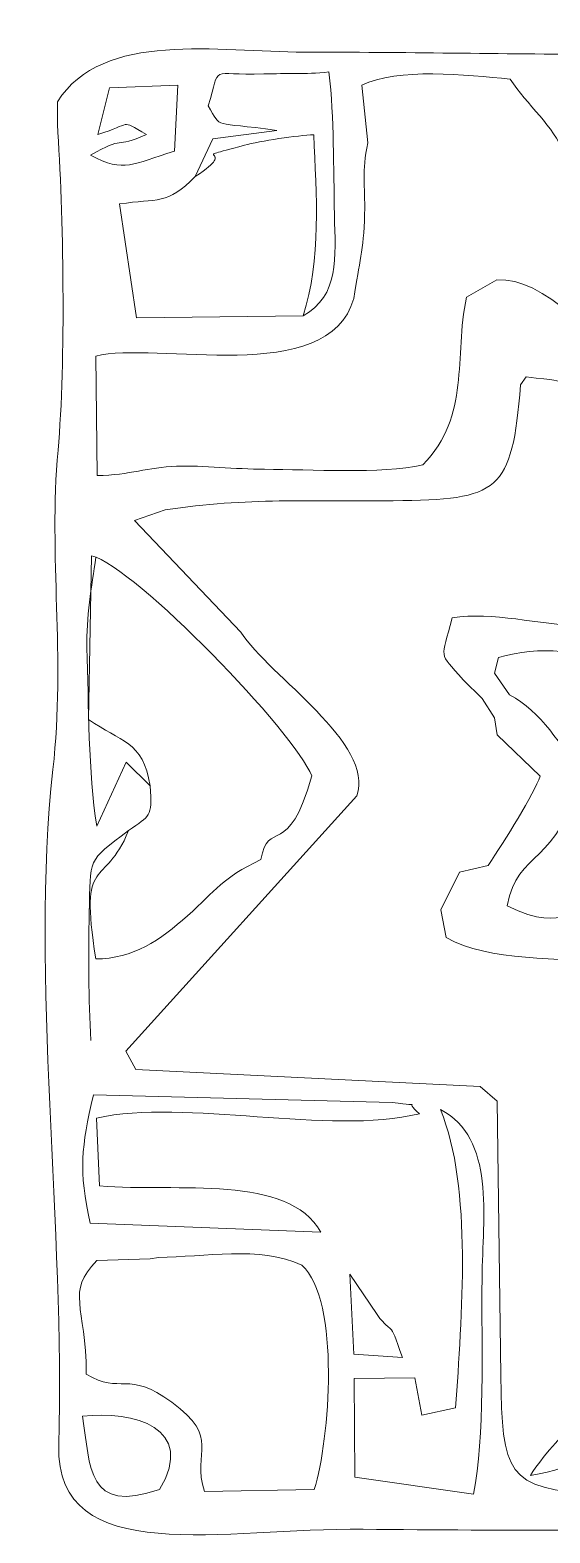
# Model space of a CAD drawing. Header units: millimetres. Extents: x -454 to -170, y -263 to 30.
# Drawn here: x -224.4 to -205.8, y -23.5 to 30.3 of the extents above; entities that cross this region are included whole.
import ezdxf

# ---------------------------------------------------------------- set-up
doc = ezdxf.new("R2010")
doc.units = ezdxf.units.MM
doc.header["$MEASUREMENT"] = 0
doc.layers.add('layer 1', color=7, linetype='Continuous')

msp = doc.modelspace()

# ---------------------------------------------------------------- linework, layer by layer
at = {"layer": 'layer 1', "color": 250, "lineweight": 9}
for points, knots in [([(-181.1096, 28.1501), (-181.1096, 28.1501), (-180.1604, 28.3979), (-180.1604, 28.3979), (-180.1604, 28.3979), (-180.1604, 28.3979), (-180.4014, 27.2153), (-180.4014, 27.2153), (-180.4014, 27.2153), (-179.3274, 27.1638), (-178.4358, 26.8066), (-178.0154, 27.7145), (-178.0154, 27.7145), (-178.0154, 27.7145), (-177.9142, 27.5466), (-177.9142, 27.5466), (-177.9142, 27.5466), (-174.8712, 28.0384), (-177.021, 27.4036), (-174.682, 28.4106), (-174.682, 28.4106), (-174.2771, 28.5849), (-174.3782, 27.994), (-174.1368, 28.6043), (-174.1368, 28.6043), (-174.0905, 28.7213), (-173.9443, 28.6535), (-173.8513, 28.6882), (-173.8513, 28.6882), (-176.273, 28.7344), (-179.3575, 28.2624), (-181.4585, 29.2907), (-181.4585, 29.2907), (-181.4585, 29.2907), (-181.8473, 29.2494), (-181.8473, 29.2494), (-181.8473, 29.2494), (-188.9149, 28.9425), (-196.826, 29.373), (-204.011, 29.3934), (-204.011, 29.3934), (-207.5288, 29.4033), (-211.0496, 29.4714), (-214.5676, 29.4738), (-214.5676, 29.4738), (-217.6512, 29.4758), (-221.7754, 30.2613), (-223.3938, 27.6979), (-223.3938, 27.6979), (-223.3938, 27.6979), (-223.3982, 26.8974), (-223.3982, 26.8974), (-223.3982, 26.8974), (-223.1742, 23.7777), (-223.0917, 18.3442), (-223.3732, 15.2393), (-223.3732, 15.2393), (-223.7187, 11.4288), (-223.1027, 7.8825), (-223.5557, 3.8194), (-223.5557, 3.8194), (-224.3736, -3.5151), (-223.1106, -12.7215), (-223.3503, -20.3469), (-223.3503, -20.3469), (-223.4564, -24.8038), (-217.4004, -23.2945), (-212.4675, -23.3521), (-212.4675, -23.3521), (-207.3078, -23.4124), (-202.1431, -23.3629), (-196.9836, -23.463), (-196.9836, -23.463), (-196.9836, -23.463), (-171.0268, -23.3628), (-171.0268, -23.3628), (-171.0268, -23.3628), (-171.0268, -23.3628), (-170.8154, -22.679), (-170.8154, -22.679), (-170.8154, -22.679), (-170.8154, -22.679), (-171.3505, -7.9235), (-171.3505, -7.9235), (-171.3505, -7.9235), (-171.3505, -7.9235), (-171.4393, -12.8993), (-171.4393, -12.8993), (-171.4393, -12.8993), (-173.2334, -13.0593), (-172.5813, -12.2957), (-174.3313, -13.2261), (-174.3313, -13.2261), (-173.1581, -14.3079), (-173.422, -14.1175), (-171.5885, -13.9865), (-171.5885, -13.9865), (-171.5885, -13.9865), (-171.583, -18.1967), (-171.583, -18.1967), (-171.583, -18.1967), (-171.583, -18.1967), (-174.3864, -18.9538), (-174.3864, -18.9538), (-174.3864, -18.9538), (-176.0865, -19.3044), (-175.7136, -20.6463), (-175.8963, -22.0969), (-175.8963, -22.0969), (-175.8963, -22.0969), (-180.1594, -22.137), (-180.1594, -22.137), (-180.1594, -22.137), (-180.1594, -22.137), (-180.5119, -17.4662), (-180.5119, -17.4662), (-180.5119, -17.4662), (-180.5328, -18.5125), (-180.0473, -18.4877), (-179.2149, -18.7846), (-179.2149, -18.7846), (-179.2411, -17.5828), (-180.0777, -17.9429), (-180.0526, -15.4425)], [0, 0, 0, 0, 0.03125, 0.03125, 0.03125, 0.03125, 0.0625, 0.0625, 0.0625, 0.0625, 0.09375, 0.09375, 0.09375, 0.09375, 0.125, 0.125, 0.125, 0.125, 0.15625, 0.15625, 0.15625, 0.15625, 0.1875, 0.1875, 0.1875, 0.1875, 0.21875, 0.21875, 0.21875, 0.21875, 0.25, 0.25, 0.25, 0.25, 0.28125, 0.28125, 0.28125, 0.28125, 0.3125, 0.3125, 0.3125, 0.3125, 0.34375, 0.34375, 0.34375, 0.34375, 0.375, 0.375, 0.375, 0.375, 0.40625, 0.40625, 0.40625, 0.40625, 0.4375, 0.4375, 0.4375, 0.4375, 0.46875, 0.46875, 0.46875, 0.46875, 0.5, 0.5, 0.5, 0.5, 0.53125, 0.53125, 0.53125, 0.53125, 0.5625, 0.5625, 0.5625, 0.5625, 0.59375, 0.59375, 0.59375, 0.59375, 0.625, 0.625, 0.625, 0.625, 0.65625, 0.65625, 0.65625, 0.65625, 0.6875, 0.6875, 0.6875, 0.6875, 0.71875, 0.71875, 0.71875, 0.71875, 0.75, 0.75, 0.75, 0.75, 0.78125, 0.78125, 0.78125, 0.78125, 0.8125, 0.8125, 0.8125, 0.8125, 0.84375, 0.84375, 0.84375, 0.84375, 0.875, 0.875, 0.875, 0.875, 0.90625, 0.90625, 0.90625, 0.90625, 0.9375, 0.9375, 0.9375, 0.9375, 1, 1, 1, 1]), ([(-218.4648, 25.0184), (-216.7596, 26.1467), (-218.9705, 25.54), (-216.7107, 26.1428), (-216.7107, 26.1428), (-216.1615, 26.2893), (-214.7868, 26.5043), (-214.2319, 26.514), (-214.2319, 26.514), (-214.1339, 24.3761), (-213.9571, 22.0436), (-214.6142, 20.0418), (-214.6142, 20.0418), (-213.3073, 20.7662), (-213.4581, 22.1223), (-213.4902, 23.6575), (-213.4902, 23.6575), (-213.5263, 25.3765), (-213.4972, 27.0547), (-213.6851, 28.7621), (-213.6851, 28.7621), (-214.5929, 28.6737), (-215.1672, 28.7194), (-216.0174, 28.6918), (-216.0174, 28.6918), (-218.0121, 28.627), (-217.5453, 29.0816), (-218.0025, 27.5513), (-218.0025, 27.5513), (-217.4908, 26.6917), (-217.8956, 27.0111), (-215.5528, 26.6724), (-215.5528, 26.6724), (-215.5528, 26.6724), (-217.8419, 26.3742), (-217.8419, 26.3742), (-217.8419, 26.3742), (-217.8419, 26.3742), (-218.4648, 25.0184), (-218.4648, 25.0184)], [0, 0, 0, 0, 0.0909091, 0.0909091, 0.0909091, 0.0909091, 0.1818182, 0.1818182, 0.1818182, 0.1818182, 0.2727273, 0.2727273, 0.2727273, 0.2727273, 0.3636364, 0.3636364, 0.3636364, 0.3636364, 0.4545455, 0.4545455, 0.4545455, 0.4545455, 0.5454545, 0.5454545, 0.5454545, 0.5454545, 0.6363636, 0.6363636, 0.6363636, 0.6363636, 0.7272727, 0.7272727, 0.7272727, 0.7272727, 0.8181818, 0.8181818, 0.8181818, 0.8181818, 1, 1, 1, 1]), ([(-221.9778, 14.3272), (-221.9778, 14.3272), (-222.0219, 18.5974), (-222.0219, 18.5974), (-222.0219, 18.5974), (-219.9308, 19.1628), (-213.7034, 17.4553), (-212.7987, 20.6557), (-212.7987, 20.6557), (-212.5953, 22.0374), (-212.4446, 22.3021), (-212.4123, 23.6799), (-212.4123, 23.6799), (-212.3872, 24.7539), (-212.5253, 25.1537), (-212.2979, 26.2324), (-212.2979, 26.2324), (-212.2979, 26.2324), (-212.512, 28.2875), (-212.512, 28.2875), (-212.512, 28.2875), (-211.2432, 28.9262), (-208.7736, 28.6593), (-207.2073, 28.5077), (-207.2073, 28.5077), (-206.6162, 27.6093), (-205.6138, 26.7626), (-205.3201, 25.9245), (-205.3201, 25.9245), (-205.3201, 25.9245), (-204.7553, 25.4343), (-204.7553, 25.4343)], [0, 0, 0, 0, 0.1111111, 0.1111111, 0.1111111, 0.1111111, 0.2222222, 0.2222222, 0.2222222, 0.2222222, 0.3333333, 0.3333333, 0.3333333, 0.3333333, 0.4444444, 0.4444444, 0.4444444, 0.4444444, 0.5555556, 0.5555556, 0.5555556, 0.5555556, 0.6666667, 0.6666667, 0.6666667, 0.6666667, 0.7777778, 0.7777778, 0.7777778, 0.7777778, 1, 1, 1, 1]), ([(-221.9544, 26.531), (-220.6625, 26.8927), (-221.2264, 27.1035), (-220.2092, 26.5247), (-220.2092, 26.5247), (-221.3828, 26.0059), (-220.97, 26.5117), (-222.2152, 25.7856), (-222.2152, 25.7856), (-220.967, 25.1351), (-220.7384, 25.4764), (-219.2078, 25.9278), (-219.2078, 25.9278), (-219.2078, 25.9278), (-219.0852, 28.2922), (-219.0852, 28.2922), (-219.0852, 28.2922), (-219.0852, 28.2922), (-221.5308, 28.1941), (-221.5308, 28.1941), (-221.5308, 28.1941), (-221.5308, 28.1941), (-221.9544, 26.531), (-221.9544, 26.531)], [0, 0, 0, 0, 0.1428571, 0.1428571, 0.1428571, 0.1428571, 0.2857143, 0.2857143, 0.2857143, 0.2857143, 0.4285714, 0.4285714, 0.4285714, 0.4285714, 0.5714286, 0.5714286, 0.5714286, 0.5714286, 0.7142857, 0.7142857, 0.7142857, 0.7142857, 1, 1, 1, 1]), ([(-218.4648, 25.0184), (-219.4762, 23.9941), (-219.8139, 24.2488), (-221.1737, 24.041), (-221.1737, 24.041), (-221.1737, 24.041), (-220.5641, 19.9651), (-220.5641, 19.9651), (-220.5641, 19.9651), (-220.5641, 19.9651), (-214.6142, 20.0418), (-214.6142, 20.0418), (-214.6142, 20.0418), (-213.9571, 22.0436), (-214.1339, 24.3761), (-214.2319, 26.514), (-214.2319, 26.514), (-214.7868, 26.5043), (-216.1615, 26.2893), (-216.7107, 26.1428), (-216.7107, 26.1428), (-218.9705, 25.54), (-216.7596, 26.1467), (-218.4648, 25.0184)], [0, 0, 0, 0, 0.1428571, 0.1428571, 0.1428571, 0.1428571, 0.2857143, 0.2857143, 0.2857143, 0.2857143, 0.4285714, 0.4285714, 0.4285714, 0.4285714, 0.5714286, 0.5714286, 0.5714286, 0.5714286, 0.7142857, 0.7142857, 0.7142857, 0.7142857, 1, 1, 1, 1]), ([(-190.7845, 13.6904), (-190.1512, 15.9517), (-191.9702, 16.1342), (-193.4909, 14.968), (-193.4909, 14.968), (-195.3147, 13.5693), (-194.6668, 12.9641), (-197.3162, 12.5361), (-197.3162, 12.5361), (-200.0404, 12.9489), (-204.3575, 21.5374), (-207.6796, 21.3264)], [0, 0, 0, 0, 0.25, 0.25, 0.25, 0.25, 0.5, 0.5, 0.5, 0.5, 1, 1, 1, 1]), ([(-207.6796, 21.3264), (-207.6796, 21.3264), (-208.7703, 20.7089), (-208.7703, 20.7089), (-208.7703, 20.7089), (-209.2263, 18.5132), (-208.6086, 16.5197), (-210.3253, 14.7074)], [0, 0, 0, 0, 0.3333333, 0.3333333, 0.3333333, 0.3333333, 1, 1, 1, 1]), ([(-206.8338, 17.5722), (-206.8338, 17.5722), (-206.6355, 17.854), (-206.6355, 17.854), (-206.6355, 17.854), (-204.5044, 17.6162), (-206.2204, 17.8504), (-204.4336, 16.9778)], [0, 0, 0, 0, 0.3333333, 0.3333333, 0.3333333, 0.3333333, 1, 1, 1, 1]), ([(-212.6923, 2.88), (-212.0246, 4.7365), (-215.8164, 7.1524), (-216.8334, 8.7266), (-216.8334, 8.7266), (-216.8334, 8.7266), (-220.6348, 12.7233), (-220.6348, 12.7233), (-220.6348, 12.7233), (-220.6348, 12.7233), (-219.5414, 13.1019), (-219.5414, 13.1019), (-219.5414, 13.1019), (-216.5844, 13.5472), (-214.338, 13.4016), (-211.3957, 13.4288), (-211.3957, 13.4288), (-207.5873, 13.464), (-207.1493, 13.7248), (-206.8338, 17.5722)], [0, 0, 0, 0, 0.1666667, 0.1666667, 0.1666667, 0.1666667, 0.3333333, 0.3333333, 0.3333333, 0.3333333, 0.5, 0.5, 0.5, 0.5, 0.6666667, 0.6666667, 0.6666667, 0.6666667, 1, 1, 1, 1]), ([(-210.3253, 14.7074), (-211.8423, 14.382), (-214.3413, 14.5473), (-215.9918, 14.553), (-215.9918, 14.553), (-217.0468, 14.5566), (-218.1671, 14.6985), (-219.1411, 14.6617), (-219.1411, 14.6617), (-220.1699, 14.6228), (-220.7843, 14.3527), (-221.9778, 14.3272)], [0, 0, 0, 0, 0.25, 0.25, 0.25, 0.25, 0.5, 0.5, 0.5, 0.5, 1, 1, 1, 1]), ([(-222.0173, 11.4081), (-222.1709, 10.3561), (-222.3707, 9.2466), (-222.3388, 8.1681), (-222.3388, 8.1681), (-222.2792, 6.1491), (-222.2929, 3.7009), (-221.9892, 1.7951), (-221.9892, 1.7951), (-221.9892, 1.7951), (-220.9333, 4.084), (-220.9333, 4.084), (-220.9333, 4.084), (-220.9333, 4.084), (-220.0792, 3.2359), (-220.0792, 3.2359), (-220.0792, 3.2359), (-220.3311, 4.8616), (-221.1432, 4.7963), (-222.2806, 5.6066), (-222.2806, 5.6066), (-222.2806, 5.6066), (-222.1746, 11.4624), (-222.1746, 11.4624), (-222.1746, 11.4624), (-220.5927, 11.0389), (-214.9137, 5.1502), (-214.3012, 3.5865), (-214.3012, 3.5865), (-215.1243, 0.5789), (-215.8671, 2.0693), (-216.1164, 0.5947)], [0, 0, 0, 0, 0.1111111, 0.1111111, 0.1111111, 0.1111111, 0.2222222, 0.2222222, 0.2222222, 0.2222222, 0.3333333, 0.3333333, 0.3333333, 0.3333333, 0.4444444, 0.4444444, 0.4444444, 0.4444444, 0.5555556, 0.5555556, 0.5555556, 0.5555556, 0.6666667, 0.6666667, 0.6666667, 0.6666667, 0.7777778, 0.7777778, 0.7777778, 0.7777778, 1, 1, 1, 1]), ([(-222.201, -5.8722), (-222.2775, -4.3775), (-222.2974, -2.8359), (-222.2577, -1.322), (-222.2577, -1.322), (-222.2056, 0.6658), (-222.3639, 0.5023), (-220.8507, 1.6335), (-220.8507, 1.6335), (-220.0833, 2.1845), (-220.002, 2.0689), (-220.0792, 3.2359), (-220.0792, 3.2359), (-220.0792, 3.2359), (-220.9333, 4.084), (-220.9333, 4.084), (-220.9333, 4.084), (-220.9333, 4.084), (-221.9892, 1.7951), (-221.9892, 1.7951), (-221.9892, 1.7951), (-222.2929, 3.7009), (-222.2792, 6.1491), (-222.3388, 8.1681), (-222.3388, 8.1681), (-222.3707, 9.2466), (-222.1709, 10.3561), (-222.0173, 11.4081)], [0, 0, 0, 0, 0.125, 0.125, 0.125, 0.125, 0.25, 0.25, 0.25, 0.25, 0.375, 0.375, 0.375, 0.375, 0.5, 0.5, 0.5, 0.5, 0.625, 0.625, 0.625, 0.625, 0.75, 0.75, 0.75, 0.75, 1, 1, 1, 1]), ([(-207.6229, 7.8165), (-204.6901, 8.7317), (-201.4407, 7.0016), (-199.7086, 4.7254), (-199.7086, 4.7254), (-198.925, 3.6957), (-199.1341, 2.7464), (-197.2182, 3.6196), (-197.2182, 3.6196), (-197.142, 5.9159), (-197.1457, 3.7293), (-199.3974, 6.4354), (-199.3974, 6.4354), (-200.4068, 7.6484), (-201.0452, 7.6639), (-201.9588, 8.7175), (-201.9588, 8.7175), (-203.4819, 10.4741), (-201.941, 8.8823), (-204.6402, 8.9516), (-204.6402, 8.9516), (-206.2354, 8.9926), (-207.8008, 9.4758), (-209.2816, 9.2388), (-209.2816, 9.2388), (-209.6648, 7.703), (-209.8061, 8.0667), (-208.8863, 7.0243)], [0, 0, 0, 0, 0.125, 0.125, 0.125, 0.125, 0.25, 0.25, 0.25, 0.25, 0.375, 0.375, 0.375, 0.375, 0.5, 0.5, 0.5, 0.5, 0.625, 0.625, 0.625, 0.625, 0.75, 0.75, 0.75, 0.75, 1, 1, 1, 1]), ([(-203.5184, -2.0875), (-205.1594, -0.5627), (-205.0724, -2.2183), (-207.3097, -1.0537), (-207.3097, -1.0537), (-206.9542, 0.9711), (-205.4741, 0.36), (-204.7028, 3.5865), (-204.7028, 3.5865), (-205.3604, 4.7068), (-206.1099, 5.885), (-207.2255, 6.4899)], [0, 0, 0, 0, 0.25, 0.25, 0.25, 0.25, 0.5, 0.5, 0.5, 0.5, 1, 1, 1, 1]), ([(-207.7625, 5.6648), (-207.7625, 5.6648), (-207.6671, 5.0622), (-207.6671, 5.0622), (-207.6671, 5.0622), (-207.6671, 5.0622), (-206.1313, 3.5805), (-206.1313, 3.5805), (-206.1313, 3.5805), (-206.358, 2.9537), (-207.3862, 1.2731), (-207.9994, 0.389)], [0, 0, 0, 0, 0.25, 0.25, 0.25, 0.25, 0.5, 0.5, 0.5, 0.5, 1, 1, 1, 1]), ([(-188.5691, -21.3748), (-189.0792, -23.1938), (-196.2586, -20.4657), (-197.6625, -20.6153), (-197.6625, -20.6153), (-200.321, -21.1757), (-197.9626, -22.4688), (-204.0055, -22.1143), (-204.0055, -22.1143), (-207.4191, -21.9141), (-207.4701, -21.3259), (-207.5445, -17.8593), (-207.5445, -17.8593), (-207.5445, -17.8593), (-207.6667, -8.0485), (-207.6667, -8.0485), (-207.6667, -8.0485), (-207.6667, -8.0485), (-208.2776, -7.5179), (-208.2776, -7.5179), (-208.2776, -7.5179), (-208.2776, -7.5179), (-220.5943, -6.9173), (-220.5943, -6.9173), (-220.5943, -6.9173), (-220.5943, -6.9173), (-220.9519, -6.2619), (-220.9519, -6.2619), (-220.9519, -6.2619), (-220.9519, -6.2619), (-212.6923, 2.88), (-212.6923, 2.88)], [0, 0, 0, 0, 0.1111111, 0.1111111, 0.1111111, 0.1111111, 0.2222222, 0.2222222, 0.2222222, 0.2222222, 0.3333333, 0.3333333, 0.3333333, 0.3333333, 0.4444444, 0.4444444, 0.4444444, 0.4444444, 0.5555556, 0.5555556, 0.5555556, 0.5555556, 0.6666667, 0.6666667, 0.6666667, 0.6666667, 0.7777778, 0.7777778, 0.7777778, 0.7777778, 1, 1, 1, 1]), ([(-216.1164, 0.5947), (-217.5446, -0.0787), (-217.6848, -0.4745), (-218.7441, -1.4167), (-218.7441, -1.4167), (-219.7147, -2.28), (-220.6878, -2.9572), (-222.0272, -2.9559), (-222.0272, -2.9559), (-222.6318, 0.8858), (-221.7176, -0.5053), (-220.8507, 1.6335), (-220.8507, 1.6335), (-222.3639, 0.5023), (-222.2056, 0.6658), (-222.2577, -1.322), (-222.2577, -1.322), (-222.2974, -2.8359), (-222.2775, -4.3775), (-222.201, -5.8722)], [0, 0, 0, 0, 0.1666667, 0.1666667, 0.1666667, 0.1666667, 0.3333333, 0.3333333, 0.3333333, 0.3333333, 0.5, 0.5, 0.5, 0.5, 0.6666667, 0.6666667, 0.6666667, 0.6666667, 1, 1, 1, 1]), ([(-207.9994, 0.389), (-207.9994, 0.389), (-209.0146, 0.145), (-209.0146, 0.145), (-209.0146, 0.145), (-209.0146, 0.145), (-209.6822, -1.2055), (-209.6822, -1.2055), (-209.6822, -1.2055), (-209.6822, -1.2055), (-209.4949, -2.1928), (-209.4949, -2.1928), (-209.4949, -2.1928), (-207.9698, -3.0767), (-205.4688, -2.8538), (-203.4614, -3.1706), (-203.4614, -3.1706), (-203.5568, -4.2261), (-203.3679, -8.6199), (-202.9175, -9.4019), (-202.9175, -9.4019), (-200.6349, -10.1707), (-200.0162, -7.9536), (-198.5577, -6.7855), (-198.5577, -6.7855), (-196.5582, -5.1841), (-195.7768, -6.943), (-194.2784, -8.1827)], [0, 0, 0, 0, 0.125, 0.125, 0.125, 0.125, 0.25, 0.25, 0.25, 0.25, 0.375, 0.375, 0.375, 0.375, 0.5, 0.5, 0.5, 0.5, 0.625, 0.625, 0.625, 0.625, 0.75, 0.75, 0.75, 0.75, 1, 1, 1, 1]), ([(-213.9785, -12.7277), (-215.1477, -10.6372), (-219.0774, -11.3014), (-221.8853, -11.0762), (-221.8853, -11.0762), (-221.8853, -11.0762), (-221.9986, -8.6487), (-221.9986, -8.6487), (-221.9986, -8.6487), (-218.8119, -7.9367), (-213.7175, -9.2877), (-210.4476, -8.4945), (-210.4476, -8.4945), (-211.1229, -7.9335), (-210.1546, -8.2972), (-211.424, -8.0867), (-211.424, -8.0867), (-211.424, -8.0867), (-222.1107, -7.819), (-222.1107, -7.819), (-222.1107, -7.819), (-222.5357, -9.7055), (-222.6454, -10.5037), (-222.2209, -12.4124), (-222.2209, -12.4124), (-222.2209, -12.4124), (-213.9785, -12.7277), (-213.9785, -12.7277)], [0, 0, 0, 0, 0.125, 0.125, 0.125, 0.125, 0.25, 0.25, 0.25, 0.25, 0.375, 0.375, 0.375, 0.375, 0.5, 0.5, 0.5, 0.5, 0.625, 0.625, 0.625, 0.625, 0.75, 0.75, 0.75, 0.75, 1, 1, 1, 1]), ([(-210.618, -17.9349), (-210.618, -17.9349), (-212.7844, -17.96), (-212.7844, -17.96), (-212.7844, -17.96), (-212.7844, -17.96), (-212.7608, -21.4891), (-212.7608, -21.4891), (-212.7608, -21.4891), (-212.7608, -21.4891), (-208.5208, -22.094), (-208.5208, -22.094), (-208.5208, -22.094), (-208.1018, -20.0592), (-208.2378, -16.8534), (-208.2122, -14.3827), (-208.2122, -14.3827), (-208.1891, -12.1582), (-207.7296, -9.358), (-209.6999, -8.3468), (-209.6999, -8.3468), (-208.5476, -11.1252), (-208.941, -15.81), (-209.1586, -19.0084), (-209.1586, -19.0084), (-209.1586, -19.0084), (-210.368, -19.2694), (-210.368, -19.2694), (-210.368, -19.2694), (-210.368, -19.2694), (-210.618, -17.9349), (-210.618, -17.9349)], [0, 0, 0, 0, 0.1111111, 0.1111111, 0.1111111, 0.1111111, 0.2222222, 0.2222222, 0.2222222, 0.2222222, 0.3333333, 0.3333333, 0.3333333, 0.3333333, 0.4444444, 0.4444444, 0.4444444, 0.4444444, 0.5555556, 0.5555556, 0.5555556, 0.5555556, 0.6666667, 0.6666667, 0.6666667, 0.6666667, 0.7777778, 0.7777778, 0.7777778, 0.7777778, 1, 1, 1, 1]), ([(-221.9829, -13.7466), (-223.1164, -14.8912), (-222.367, -15.3198), (-222.3636, -17.8117), (-222.3636, -17.8117), (-221.1169, -18.5494), (-220.8965, -17.645), (-219.3074, -18.8091), (-219.3074, -18.8091), (-217.5171, -20.1205), (-218.6159, -20.5379), (-218.139, -22.0058), (-218.139, -22.0058), (-218.139, -22.0058), (-214.2094, -21.933), (-214.2094, -21.933), (-214.2094, -21.933), (-213.6636, -20.1749), (-213.2635, -15.1813), (-214.6554, -13.9059), (-214.6554, -13.9059), (-216.1784, -13.2109), (-218.1251, -13.6168), (-219.7827, -13.631), (-219.7827, -13.631), (-219.7827, -13.631), (-220.0844, -13.6821), (-220.0844, -13.6821), (-220.0844, -13.6821), (-220.0844, -13.6821), (-221.9829, -13.7466), (-221.9829, -13.7466)], [0, 0, 0, 0, 0.1111111, 0.1111111, 0.1111111, 0.1111111, 0.2222222, 0.2222222, 0.2222222, 0.2222222, 0.3333333, 0.3333333, 0.3333333, 0.3333333, 0.4444444, 0.4444444, 0.4444444, 0.4444444, 0.5555556, 0.5555556, 0.5555556, 0.5555556, 0.6666667, 0.6666667, 0.6666667, 0.6666667, 0.7777778, 0.7777778, 0.7777778, 0.7777778, 1, 1, 1, 1]), ([(-198.2467, -12.976), (-199.7126, -14.1908), (-205.7914, -20.1288), (-206.4753, -21.429), (-206.4753, -21.429), (-203.0662, -20.9183), (-203.6166, -18.6363), (-201.4949, -17.5014), (-201.4949, -17.5014), (-200.8261, -16.754), (-200.1613, -16.0914), (-199.4805, -15.3802), (-199.4805, -15.3802), (-198.2069, -14.0496), (-198.8137, -14.6706), (-197.2085, -13.9153)], [0, 0, 0, 0, 0.2, 0.2, 0.2, 0.2, 0.4, 0.4, 0.4, 0.4, 0.6, 0.6, 0.6, 0.6, 1, 1, 1, 1]), ([(-211.0598, -17.2132), (-211.5779, -15.6978), (-211.3667, -16.499), (-211.9664, -15.6767), (-211.9664, -15.6767), (-211.9664, -15.6767), (-212.9398, -14.2281), (-212.9398, -14.2281), (-212.9398, -14.2281), (-212.9398, -14.2281), (-212.7987, -17.0925), (-212.7987, -17.0925), (-212.7987, -17.0925), (-212.7987, -17.0925), (-211.0598, -17.2132), (-211.0598, -17.2132)], [0, 0, 0, 0, 0.2, 0.2, 0.2, 0.2, 0.4, 0.4, 0.4, 0.4, 0.6, 0.6, 0.6, 0.6, 1, 1, 1, 1]), ([(-219.7405, -21.9296), (-218.4145, -19.718), (-220.6782, -19.0989), (-222.4976, -19.3149), (-222.4976, -19.3149), (-222.2059, -21.148), (-222.3506, -22.8244), (-219.7405, -21.9296)], [0, 0, 0, 0, 0.3333333, 0.3333333, 0.3333333, 0.3333333, 1, 1, 1, 1])]:
    msp.add_open_spline(points, degree=3, knots=knots, dxfattribs=at)
for points in [[(-207.7697, 7.2603), (-207.7697, 7.2603), (-207.6229, 7.8165), (-207.6229, 7.8165)], [(-208.8863, 7.0243), (-208.8863, 7.0243), (-208.2141, 6.3606), (-208.2141, 6.3606)], [(-207.2255, 6.4899), (-207.2255, 6.4899), (-207.7697, 7.2603), (-207.7697, 7.2603)], [(-208.2141, 6.3606), (-208.2141, 6.3606), (-207.7625, 5.6648), (-207.7625, 5.6648)], [(-220.0844, -13.6821), (-220.0844, -13.6821), (-219.7827, -13.631), (-219.7827, -13.631)]]:
    msp.add_open_spline(points, degree=3, dxfattribs=at)

doc.saveas('drawing.dxf')
